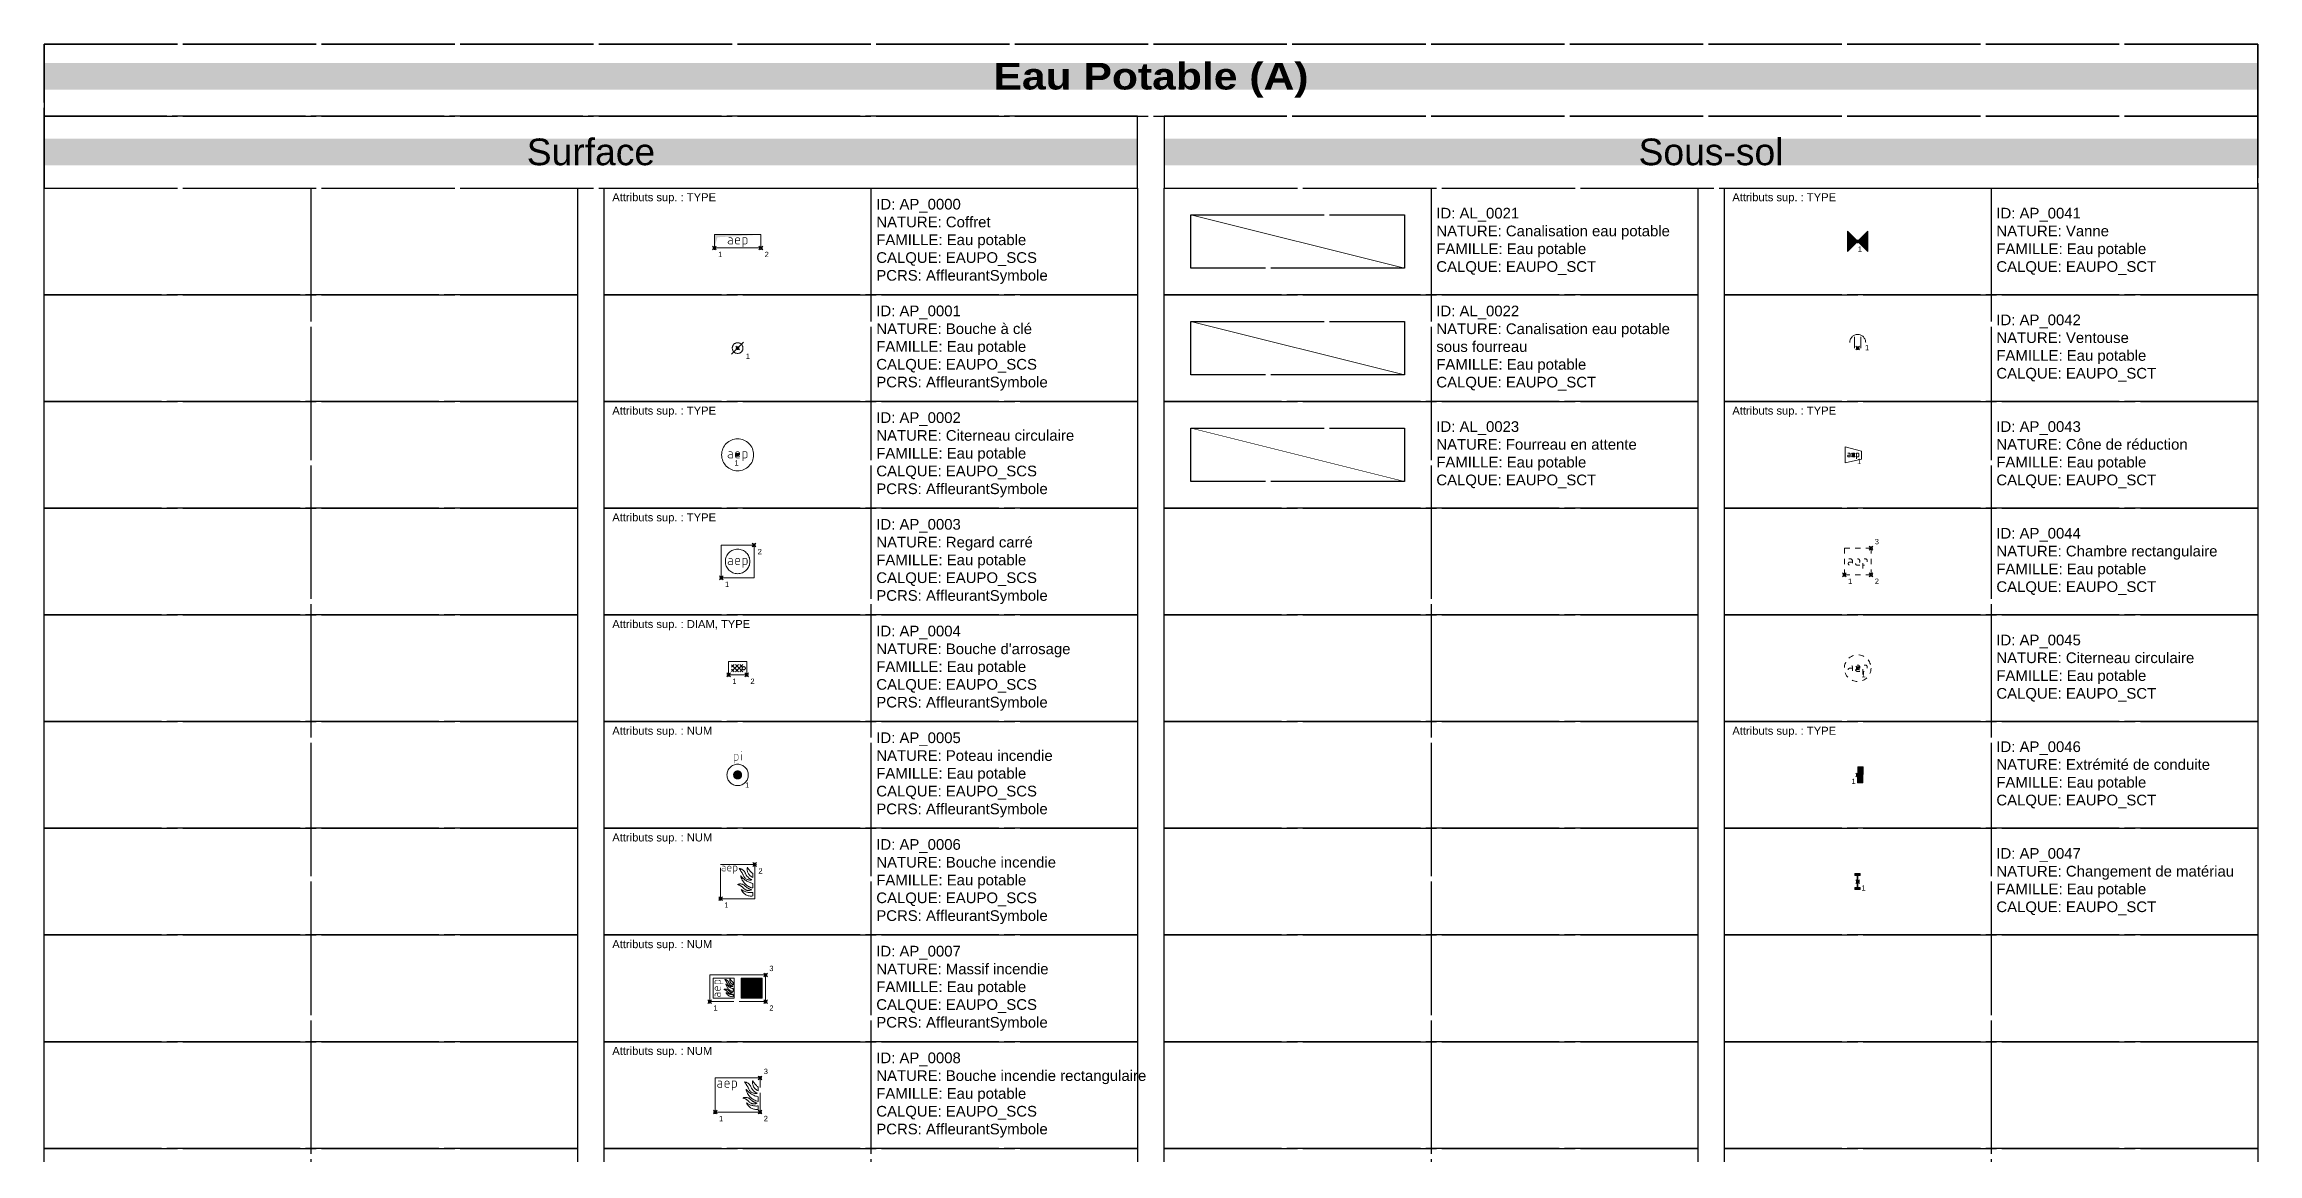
# Model space of a CAD drawing. Header units: metres. Extents: x 3067 to 3319, y 1703 to 1914.
# Drawn here: x 3067.05 to 3108.55, y 1893.15 to 1913.95 of the extents above; entities that cross this region are included whole.
import ezdxf

# ---------------------------------------------------------------- set-up
doc = ezdxf.new("R2010")
doc.units = ezdxf.units.M
doc.linetypes.add('Socle_Continu', pattern=[2.5, 2.5, 0])
doc.linetypes.add('Socle_Discontinu', pattern=[0.075, 0.05, -0.025])
doc.layers.get('0').update_dxf_attribs({"lineweight": 30})
for name, color, linetype, lineweight in [('1', 7, 'Socle_Continu', 30), ('2', 7, 'Socle_Continu', 30), ('3_sens et nbr de points', 7, 'Socle_Continu', 5), ('EAUPO_SCS', 140, 'Socle_Continu', 13), ('EAUPO_SCT', 140, 'Socle_Continu', 13)]:
    doc.layers.add(name, color=color, linetype=linetype, lineweight=lineweight)
doc.styles.get("Standard").update_dxf_attribs({"font": 'arial.ttf'})
doc.linetypes.add('AL_0021', pattern='A,3,-0.2,0.2,-0.381,["aep",Standard,S=0.254,R=0,X=-0.254,Y=-0.1],-0.381,0.2,-0.2', length=4.562)
doc.linetypes.add('AL_0022', pattern='A,3,-0.2,0.2,-0.508,["|aep|",Standard,S=0.254,R=0,X=-0.4,Y=-0.1],-0.508,0.2,-0.2', length=4.816)
doc.linetypes.add('AL_0023', pattern='A,4,-0.254,["| |",Standard,S=0.254,R=0,X=-0.127,Y=-0.1],-0.254', length=4.508)

# ---------------------------------------------------------------- blocks, each defined once
blk = doc.blocks.new('AP_0046')
at = {"layer": 'EAUPO_SCT', "linetype": 'Socle_Continu'}
blk.add_hatch(color=256, dxfattribs=at).paths.add_polyline_path([(0.101, 0.149), (0.099, -0.151), (-0.001, -0.15), (0.001, 0.15)])
at = {"layer": 'EAUPO_SCT', "linetype": 'Socle_Continu', "flags": 128}
blk.add_lwpolyline([(0.001, 0.15), (0.101, 0.149), (0.099, -0.151), (-0.001, -0.15)], close=True, dxfattribs=at)
at = {"layer": 'EAUPO_SCT', "linetype": 'Socle_Continu', "flags": 9}
for tag, p in [('ID', (0.768, 0.519)), ('NATURE', (0.768, 0.197)), ('FAMILLE', (0.768, -0.124)), ('CALQUE', (0.768, -0.445)), ('TYPE', (0.768, -0.767))]:
    blk.add_attdef(tag, p, '', height=0.2, dxfattribs=at)
blk = doc.blocks.new('AP_0045')
at = {"layer": 'EAUPO_SCT', "linetype": 'Socle_Discontinu', "flags": 128}
for points in [[(-0.099, 0), (-0.149, 0, 1.002527), (-0.149, -0.059), (-0.099, -0.059), (-0.099, 0.025, 0.408207), (-0.134, 0.059), (-0.168, 0.06)], [(0.039, -0.059), (-0.01, -0.059, -0.408864), (-0.04, -0.03), (-0.04, 0.02, -0.99952), (0.039, 0.02), (0.039, 0), (-0.04, 0)], [(0.099, -0.119), (0.099, 0.059), (0.143, 0.059, -0.410969), (0.178, 0.025), (0.178, -0.025, -0.406349), (0.143, -0.059), (0.099, -0.059)]]:
    blk.add_lwpolyline(points, format="xyb", dxfattribs=at)
at = {"layer": 'EAUPO_SCT', "linetype": 'Socle_Discontinu'}
blk.add_circle((0, 0), 0.25, dxfattribs=at)
at = {"layer": 'EAUPO_SCT', "linetype": 'Socle_Discontinu', "flags": 9}
for tag, p in [('ID', (0.789, 0.054)), ('NATURE', (0.789, -0.268)), ('FAMILLE', (0.789, -0.589)), ('CALQUE', (0.789, -0.91))]:
    blk.add_attdef(tag, p, '', height=0.2, dxfattribs=at)
blk = doc.blocks.new('AP_0044')
at = {"layer": 'EAUPO_SCT', "linetype": 'Socle_Discontinu'}
blk.add_lwpolyline([(0, 0), (0.501, 0), (0.501, 0.5), (0, 0.5)], close=True, dxfattribs=at)
at = {"layer": 'EAUPO_SCT', "linetype": 'Socle_Discontinu', "flags": 128}
for points in [[(0.117, 0.298, -0.408207), (0.151, 0.264), (0.151, 0.18), (0.102, 0.18, -1.002527), (0.102, 0.239)], [(0.29, 0.18), (0.241, 0.18, -0.408864), (0.211, 0.209), (0.211, 0.259, -0.99952), (0.29, 0.259), (0.29, 0.239), (0.211, 0.239)], [(0.349, 0.12), (0.349, 0.298), (0.394, 0.298, -0.410969), (0.429, 0.264), (0.429, 0.214, -0.406349), (0.394, 0.18), (0.349, 0.18)]]:
    blk.add_lwpolyline(points, format="xyb", dxfattribs=at)
for points in [[(0.082, 0.298), (0.117, 0.298)], [(0.151, 0.239), (0.102, 0.239)]]:
    blk.add_lwpolyline(points, dxfattribs=at)
at = {"layer": 'EAUPO_SCT', "linetype": 'Socle_Discontinu', "flags": 9}
for tag, p in [('ID', (1.008, 0.395)), ('NATURE', (1.008, 0.074)), ('CALQUE', (1.008, -0.569)), ('FAMILLE', (1.008, -0.248))]:
    blk.add_attdef(tag, p, '', height=0.2, dxfattribs=at)
blk = doc.blocks.new('AP_0043')
at = {"layer": 'EAUPO_SCT', "linetype": 'Socle_Continu', "flags": 128}
blk.add_lwpolyline([(-0.153, -0.146), (0.153, -0.075), (0.153, 0.075), (-0.153, 0.154)], close=True, dxfattribs=at)
for points in [[(-0.08, 0.035, -0.413065), (-0.059, 0.015), (-0.059, -0.035), (-0.089, -0.035, -0.998509), (-0.089, 0)], [(0.023, -0.035), (-0.006, -0.035, -0.408864), (-0.024, -0.018), (-0.024, 0.012, -0.99952), (0.023, 0.012), (0.023, 0), (-0.024, 0)], [(0.059, -0.071), (0.059, 0.035), (0.085, 0.035, -0.410969), (0.106, 0.015), (0.106, -0.015, -0.406349), (0.085, -0.035), (0.059, -0.035)]]:
    blk.add_lwpolyline(points, format="xyb", dxfattribs=at)
for points in [[(-0.101, 0.035), (-0.08, 0.035)], [(-0.059, 0), (-0.089, 0)]]:
    blk.add_lwpolyline(points, dxfattribs=at)
at = {"layer": 'EAUPO_SCT', "linetype": 'Socle_Continu', "flags": 9}
for tag, p in [('ID', (0.722, 0.515)), ('NATURE', (0.722, 0.193)), ('FAMILLE', (0.722, -0.128)), ('CALQUE', (0.722, -0.449)), ('TYPE', (0.722, -0.77))]:
    blk.add_attdef(tag, p, '', height=0.2, dxfattribs=at)
blk = doc.blocks.new('AP_0041')
at = {"layer": 'EAUPO_SCT', "linetype": 'Socle_Continu'}
blk.add_hatch(color=256, dxfattribs=at).paths.add_polyline_path([(-0.19, -0.19), (-0.19, 0.19), (0.19, -0.19), (0.19, 0.19)])
at = {"layer": 'EAUPO_SCT', "linetype": 'Socle_Continu', "flags": 128}
blk.add_lwpolyline([(-0.19, 0.19), (0.19, -0.19), (0.19, 0.19), (-0.19, -0.19)], close=True, dxfattribs=at)
at = {"layer": 'EAUPO_SCT', "linetype": 'Socle_Continu', "flags": 9}
for tag, p in [('ID', (0.715, 0.394)), ('NATURE', (0.715, 0.073)), ('CALQUE', (0.715, -0.57)), ('FAMILLE', (0.715, -0.248)), ('TYPE', (0.715, -0.891))]:
    blk.add_attdef(tag, p, '', height=0.2, dxfattribs=at)
blk = doc.blocks.new('AP_0006')
at = {"layer": 'EAUPO_SCS', "linetype": 'Socle_Continu', "flags": 128}
blk.add_lwpolyline([(0, 0.64), (0.64, 0.64), (0.64, 0), (0, 0)], close=True, dxfattribs=at)
at = {"layer": 'EAUPO_SCS', "linetype": 'Socle_Continu', "const_width": 0.0105, "flags": 128}
for points in [[(0.059, 0.613, -0.408207), (0.087, 0.586), (0.087, 0.519), (0.048, 0.519, -1.002527), (0.048, 0.566)], [(0.197, 0.519), (0.158, 0.519, -0.408864), (0.134, 0.543), (0.134, 0.582, -0.99952), (0.197, 0.582), (0.197, 0.566), (0.134, 0.566)], [(0.244, 0.472), (0.244, 0.613), (0.279, 0.613, -0.410969), (0.307, 0.586), (0.307, 0.547, -0.406349), (0.279, 0.519), (0.244, 0.519)]]:
    blk.add_lwpolyline(points, format="xyb", dxfattribs=at)
for points in [[(0.032, 0.613), (0.059, 0.613)], [(0.087, 0.566), (0.048, 0.566)]]:
    blk.add_lwpolyline(points, dxfattribs=at)
at = {"layer": 'EAUPO_SCS', "linetype": 'Socle_Continu', "flags": 128}
for points in [[(0.589, 0.354, -0.196315), (0.467, 0.471, 0.302771), (0.348, 0.565, -0.066776), (0.43, 0.429, 0.359193), (0.589, 0.354)], [(0.604, 0.288, -0.182354), (0.377, 0.432, 0.304591), (0.604, 0.201), (0.604, 0.288)], [(0.604, 0.471, -0.103995), (0.503, 0.59, 0.364572), (0.604, 0.399), (0.604, 0.471)], [(0.584, 0.168, -0.127976), (0.457, 0.241, 0.325176), (0.319, 0.264, -0.168604), (0.428, 0.198, 0.340764), (0.584, 0.168)], [(0.604, 0.116, -0.18252), (0.386, 0.173, 0.341805), (0.604, 0.051), (0.604, 0.116)]]:
    blk.add_lwpolyline(points, format="xyb", close=True, dxfattribs=at)
at = {"layer": 'EAUPO_SCS', "linetype": 'Socle_Continu', "flags": 9}
for tag, p in [('ID', (1.127, 0.872)), ('NATURE', (1.127, 0.55)), ('FAMILLE', (1.127, 0.229)), ('CALQUE', (1.127, -0.092)), ('PCRS', (1.127, -0.413)), ('NUM', (1.127, -0.735))]:
    blk.add_attdef(tag, p, '', height=0.2, dxfattribs=at)
blk = doc.blocks.new('AP_0005')
at = {"layer": 'EAUPO_SCS', "linetype": 'Socle_Continu'}
h = blk.add_hatch(color=256, dxfattribs=at)
h.dxf.hatch_style = 1
h.paths.add_polyline_path([(-0.075, 0, 1), (0.075, 0, 1)])
at = {"layer": 'EAUPO_SCS', "linetype": 'Socle_Continu', "const_width": 0.00829, "flags": 128}
for points in [[(0.073, 0.432, 1.017983), (0.066, 0.437, 0.985387), (0.073, 0.432)], [(-0.064, 0.218), (-0.064, 0.384), (-0.022, 0.384, -0.410802), (0.01, 0.352), (0.01, 0.304, -0.396178), (-0.022, 0.274), (-0.055, 0.274)]]:
    blk.add_lwpolyline(points, format="xyb", dxfattribs=at)
blk.add_lwpolyline([(0.07, 0.273), (0.07, 0.384)], dxfattribs=at)
at = {"layer": 'EAUPO_SCS', "linetype": 'Socle_Continu'}
for radius in [0.2, 0.075]:
    blk.add_circle((0, 0), radius, dxfattribs=at)
at = {"layer": 'EAUPO_SCS', "linetype": 'Socle_Continu', "flags": 9}
for tag, p in [('NATURE', (0.794, 0.224)), ('ID', (0.794, 0.545)), ('FAMILLE', (0.794, -0.098)), ('CALQUE', (0.794, -0.419)), ('PCRS', (0.794, -0.74)), ('NUM', (0.794, -1.061))]:
    blk.add_attdef(tag, p, '', height=0.2, dxfattribs=at)
blk = doc.blocks.new('AP_0000')
at = {"layer": 'EAUPO_SCS', "linetype": 'Socle_Continu'}
blk.add_hatch(color=256, dxfattribs=at).paths.add_polyline_path([(0, 0), (0.056, 0.2), (0.87, 0.25), (0, 0.25)])
at = {"layer": 'EAUPO_SCS', "linetype": 'Socle_Continu', "flags": 128}
blk.add_lwpolyline([(0, 0), (0.87, 0), (0.87, 0.25), (0, 0.25)], close=True, dxfattribs=at)
at = {"layer": 'EAUPO_SCS', "linetype": 'Socle_Continu', "const_width": 0.0132, "flags": 128}
for points in [[(0.301, 0.194, -0.408207), (0.336, 0.159), (0.336, 0.075), (0.287, 0.075, -1.002527), (0.287, 0.135)], [(0.475, 0.075), (0.425, 0.075, -0.408864), (0.395, 0.105), (0.395, 0.155, -0.99952), (0.475, 0.155), (0.475, 0.135), (0.395, 0.135)], [(0.534, 0.016), (0.534, 0.194), (0.578, 0.194, -0.410969), (0.613, 0.159), (0.613, 0.11, -0.406349), (0.578, 0.075), (0.534, 0.075)]]:
    blk.add_lwpolyline(points, format="xyb", dxfattribs=at)
for points in [[(0.267, 0.194), (0.301, 0.194)], [(0.336, 0.135), (0.287, 0.135)]]:
    blk.add_lwpolyline(points, dxfattribs=at)
at = {"layer": 'EAUPO_SCS', "linetype": 'Socle_Continu', "flags": 9}
for tag, p in [('ID', (1.251, 0.778)), ('NATURE', (1.251, 0.457)), ('CALQUE', (1.251, -0.185)), ('FAMILLE', (1.251, 0.136)), ('PCRS', (1.251, -0.507)), ('TYPE', (1.251, -0.828))]:
    blk.add_attdef(tag, p, '', height=0.2, dxfattribs=at)
blk = doc.blocks.new('AP_0047')
at = {"layer": 'EAUPO_SCT', "linetype": 'Socle_Continu'}
blk.add_hatch(color=256, dxfattribs=at).paths.add_polyline_path([(0.057, 0.15), (-0.043, 0.15), (-0.044, 0.113), (0, 0.112), (0, -0.112), (-0.044, -0.112), (-0.044, -0.15), (0.056, -0.15), (0.056, -0.113), (0.012, -0.113), (0.013, 0.112), (0.056, 0.112)])
for p, q in [((-0.043, 0.15), (-0.044, 0.113)), ((-0.044, 0.113), (0, 0.112)), ((0.057, 0.15), (-0.043, 0.15)), ((0, 0.112), (0, -0.112)), ((0.012, -0.113), (0.013, 0.112)), ((0.013, 0.112), (0.056, 0.112)), ((0.056, 0.112), (0.057, 0.15)), ((0, -0.112), (-0.044, -0.112)), ((-0.044, -0.112), (-0.044, -0.15)), ((-0.044, -0.15), (0.056, -0.15)), ((0.056, -0.113), (0.012, -0.113)), ((0.056, -0.15), (0.056, -0.113))]:
    blk.add_line(p, q, dxfattribs=at)
at = {"layer": 'EAUPO_SCT', "linetype": 'Socle_Continu', "flags": 9}
for tag, p in [('ID', (0.804, -0.066)), ('NATURE', (0.804, -0.387)), ('CALQUE', (0.804, -1.029)), ('FAMILLE', (0.804, -0.708))]:
    blk.add_attdef(tag, p, '', height=0.2, dxfattribs=at)
blk = doc.blocks.new('AP_0001')
at = {"layer": 'EAUPO_SCS', "linetype": 'Socle_Continu'}
blk.add_line((0.112, 0.112), (-0.113, -0.113), dxfattribs=at)
blk.add_circle((0, 0), 0.1, dxfattribs=at)
at = {"layer": 'EAUPO_SCS', "linetype": 'Socle_Continu', "flags": 9}
for tag, p in [('ID', (0.809, 0.507)), ('NATURE', (0.809, 0.186)), ('FAMILLE', (0.809, -0.135)), ('CALQUE', (0.809, -0.456)), ('PCRS', (0.809, -0.778))]:
    blk.add_attdef(tag, p, '', height=0.2, dxfattribs=at)
blk = doc.blocks.new('AP_0002')
at = {"layer": 'EAUPO_SCS', "linetype": 'Socle_Continu', "const_width": 0.0132, "flags": 128}
for points in [[(-0.134, 0.059, -0.408207), (-0.099, 0.025), (-0.099, -0.059), (-0.149, -0.059, -1.002527), (-0.149, 0)], [(0.039, -0.059), (-0.01, -0.059, -0.408864), (-0.04, -0.03), (-0.04, 0.02, -0.99952), (0.039, 0.02), (0.039, 0), (-0.04, 0)], [(0.099, -0.119), (0.099, 0.059), (0.143, 0.059, -0.410969), (0.178, 0.025), (0.178, -0.025, -0.406349), (0.143, -0.059), (0.099, -0.059)]]:
    blk.add_lwpolyline(points, format="xyb", dxfattribs=at)
for points in [[(-0.168, 0.059), (-0.134, 0.059)], [(-0.099, 0), (-0.149, 0)]]:
    blk.add_lwpolyline(points, dxfattribs=at)
at = {"layer": 'EAUPO_SCS', "linetype": 'Socle_Continu'}
blk.add_circle((0, 0), 0.3, dxfattribs=at)
at = {"layer": 'EAUPO_SCS', "linetype": 'Socle_Continu', "flags": 9}
for tag, p in [('ID', (0.717, 0.66)), ('NATURE', (0.717, 0.338)), ('FAMILLE', (0.717, 0.017)), ('CALQUE', (0.717, -0.304)), ('TYPE', (0.717, -0.947)), ('PCRS', (0.717, -0.626))]:
    blk.add_attdef(tag, p, '', height=0.2, dxfattribs=at)
blk = doc.blocks.new('AP_0003')
at = {"layer": 'EAUPO_SCS', "linetype": 'Socle_Continu', "flags": 128}
blk.add_lwpolyline([(0, 0.613), (0.613, 0.614), (0.613, 0), (0, 0)], close=True, dxfattribs=at)
at = {"layer": 'EAUPO_SCS', "linetype": 'Socle_Continu', "const_width": 0.0132, "flags": 128}
for points in [[(0.173, 0.366, -0.408207), (0.207, 0.331), (0.207, 0.247), (0.158, 0.247, -1.002527), (0.158, 0.307)], [(0.346, 0.247), (0.297, 0.247, -0.408864), (0.267, 0.277), (0.267, 0.327, -0.99952), (0.346, 0.327), (0.346, 0.307), (0.267, 0.307)], [(0.405, 0.188), (0.405, 0.366), (0.45, 0.366, -0.410969), (0.485, 0.331), (0.485, 0.282, -0.406349), (0.45, 0.247), (0.405, 0.247)]]:
    blk.add_lwpolyline(points, format="xyb", dxfattribs=at)
for points in [[(0.138, 0.366), (0.173, 0.366)], [(0.207, 0.307), (0.158, 0.307)]]:
    blk.add_lwpolyline(points, dxfattribs=at)
at = {"layer": 'EAUPO_SCS', "linetype": 'Socle_Continu'}
blk.add_circle((0.306, 0.307), 0.23, dxfattribs=at)
at = {"layer": 'EAUPO_SCS', "linetype": 'Socle_Continu', "flags": 9}
for tag, p in [('NATURE', (1.059, 0.708)), ('ID', (1.059, 1.029)), ('FAMILLE', (1.059, 0.387)), ('CALQUE', (1.059, 0.066)), ('TYPE', (1.059, -0.577)), ('PCRS', (1.059, -0.256))]:
    blk.add_attdef(tag, p, '', height=0.2, dxfattribs=at)
blk = doc.blocks.new('AP_0004')
at = {"layer": 'EAUPO_SCS', "linetype": 'Socle_Continu'}
for p, q in [((0.054, 0.061), (0.188, 0.195)), ((0.054, 0.143), (0.106, 0.195)), ((0.054, 0.189), (0.188, 0.055)), ((0.054, 0.107), (0.106, 0.055)), ((0.13, 0.195), (0.27, 0.055)), ((0.13, 0.055), (0.27, 0.195)), ((0.212, 0.195), (0.263, 0.144)), ((0.212, 0.055), (0.263, 0.106))]:
    blk.add_line(p, q, dxfattribs=at)
at = {"layer": 'EAUPO_SCS', "linetype": 'Socle_Continu', "flags": 128}
blk.add_lwpolyline([(0, 0.25), (0.34, 0.25), (0.34, 0), (0, 0)], close=True, dxfattribs=at)
at = {"layer": 'EAUPO_SCS', "linetype": 'Socle_Continu'}
blk.add_circle((0.286, 0.125), 0.0295, dxfattribs=at)
at = {"layer": 'EAUPO_SCS', "linetype": 'Socle_Continu', "flags": 9}
for tag, p in [('ID', (0.913, 0.916)), ('NATURE', (0.913, 0.595)), ('FAMILLE', (0.913, 0.274)), ('CALQUE', (0.913, -0.048)), ('PCRS', (0.913, -0.369)), ('TYPE', (0.913, -1.011)), ('DIAM', (0.913, -0.69))]:
    blk.add_attdef(tag, p, '', height=0.2, dxfattribs=at)
blk = doc.blocks.new('AP_0007')
at = {"layer": 'EAUPO_SCS', "linetype": 'Socle_Continu'}
blk.add_hatch(color=256, dxfattribs=at).paths.add_polyline_path([(0.59, 0.062), (0.59, 0.437), (0.983, 0.437), (0.983, 0.062)])
at = {"layer": 'EAUPO_SCS', "linetype": 'Socle_Continu', "flags": 128}
for points in [[(1.049, 0), (1.049, 0.5), (0, 0.5), (0, 0)], [(0.066, 0.437), (0.459, 0.437), (0.459, 0.062), (0.066, 0.062)], [(0.59, 0.062), (0.59, 0.437), (0.983, 0.437), (0.983, 0.062)]]:
    blk.add_lwpolyline(points, close=True, dxfattribs=at)
for points in [[(0.434, 0.284, -0.196315), (0.357, 0.357, 0.302771), (0.283, 0.416, -0.066776), (0.334, 0.331, 0.359193), (0.434, 0.284)], [(0.443, 0.357, -0.103995), (0.38, 0.431, 0.364572), (0.443, 0.312), (0.443, 0.357)], [(0.43, 0.167, -0.127976), (0.351, 0.213, 0.325176), (0.265, 0.227, -0.168604), (0.333, 0.186, 0.340764), (0.43, 0.167)], [(0.443, 0.242, -0.182354), (0.301, 0.332, 0.304591), (0.443, 0.188), (0.443, 0.242)], [(0.443, 0.135, -0.18252), (0.307, 0.171, 0.341805), (0.443, 0.094), (0.443, 0.135)]]:
    blk.add_lwpolyline(points, format="xyb", close=True, dxfattribs=at)
at = {"layer": 'EAUPO_SCS', "linetype": 'Socle_Continu', "const_width": 0.0115, "flags": 128}
for points in [[(0.255, 0.333), (0.099, 0.333), (0.099, 0.372, -0.410969), (0.129, 0.402), (0.173, 0.402, -0.406349), (0.203, 0.372), (0.203, 0.333)], [(0.203, 0.281), (0.203, 0.238, -0.408864), (0.177, 0.212), (0.134, 0.212, -0.99952), (0.134, 0.281), (0.151, 0.281), (0.151, 0.212)]]:
    blk.add_lwpolyline(points, format="xyb", dxfattribs=at)
at = {"layer": 'EAUPO_SCS', "linetype": 'Socle_Continu', "flags": 128}
blk.add_lwpolyline([(0.099, 0.099, 0.0115, 0.0115, 0), (0.099, 0.13, 0.0115, 0.0115, -0.408207), (0.129, 0.16, 0.0115, 0.0115, 0), (0.203, 0.16, 0.0115, 0.0115, 0), (0.203, 0.117, 0.0115, 0.0115, -1.002527), (0.151, 0.117, 0.0115, 0.0115, 0), (0.151, 0.16, 0, 0, 0)], format="xyseb", dxfattribs=at)
at = {"layer": 'EAUPO_SCS', "linetype": 'Socle_Continu', "flags": 9}
for tag, p in [('ID', (1.427, 0.819)), ('NATURE', (1.427, 0.498)), ('CALQUE', (1.427, -0.145)), ('FAMILLE', (1.427, 0.177)), ('PCRS', (1.427, -0.466)), ('NUM', (1.427, -0.787))]:
    blk.add_attdef(tag, p, '', height=0.2, dxfattribs=at)
blk = doc.blocks.new('AP_0008')
at = {"layer": 'EAUPO_SCS', "linetype": 'Socle_Continu', "flags": 128}
blk.add_lwpolyline([(0.84, 0), (0, 0), (0, 0.64), (0.839, 0.64)], close=True, dxfattribs=at)
at = {"layer": 'EAUPO_SCS', "linetype": 'Socle_Continu', "const_width": 0.0132, "flags": 128}
for points in [[(0.086, 0.585, -0.408207), (0.121, 0.55), (0.121, 0.466), (0.072, 0.466, -1.002527), (0.072, 0.525)], [(0.26, 0.466), (0.21, 0.466, -0.408864), (0.18, 0.495), (0.18, 0.545, -0.99952), (0.26, 0.545), (0.26, 0.525), (0.18, 0.525)], [(0.319, 0.406), (0.319, 0.585), (0.363, 0.585, -0.410969), (0.398, 0.55), (0.398, 0.5, -0.406349), (0.363, 0.466), (0.319, 0.466)]]:
    blk.add_lwpolyline(points, format="xyb", dxfattribs=at)
for points in [[(0.052, 0.585), (0.086, 0.584)], [(0.121, 0.525), (0.072, 0.525)]]:
    blk.add_lwpolyline(points, dxfattribs=at)
at = {"layer": 'EAUPO_SCS', "linetype": 'Socle_Continu', "flags": 128}
for points in [[(0.789, 0.354, -0.196315), (0.667, 0.471, 0.302771), (0.548, 0.565, -0.066776), (0.63, 0.429, 0.359193), (0.789, 0.354)], [(0.804, 0.288, -0.182354), (0.577, 0.432, 0.304591), (0.804, 0.201), (0.804, 0.288)], [(0.804, 0.47, -0.103995), (0.703, 0.59, 0.364572), (0.804, 0.399), (0.804, 0.47)], [(0.783, 0.168, -0.127976), (0.656, 0.241, 0.325176), (0.519, 0.264, -0.168604), (0.628, 0.198, 0.340764), (0.783, 0.168)], [(0.804, 0.116, -0.18252), (0.586, 0.173, 0.341805), (0.804, 0.051), (0.804, 0.116)]]:
    blk.add_lwpolyline(points, format="xyb", close=True, dxfattribs=at)
at = {"layer": 'EAUPO_SCS', "linetype": 'Socle_Continu', "flags": 9}
for tag, p in [('ID', (1.25, 0.901)), ('NATURE', (1.25, 0.58)), ('FAMILLE', (1.25, 0.259)), ('CALQUE', (1.25, -0.063)), ('PCRS', (1.25, -0.384)), ('NUM', (1.25, -0.705))]:
    blk.add_attdef(tag, p, '', height=0.2, dxfattribs=at)
blk = doc.blocks.new('AP_0042')
at = {"layer": 'EAUPO_SCT', "linetype": 'Socle_Continu'}
for p, q in [((-0.06, 0), (-0.06, 0.21)), ((0.06, 0), (0.06, 0.21))]:
    blk.add_line(p, q, dxfattribs=at)
blk.add_arc((0, 0.105), 0.15, 0, 180, dxfattribs=at)
at = {"layer": 'EAUPO_SCT', "linetype": 'Socle_Continu', "flags": 9}
for tag, p in [('ID', (0.709, 0.457)), ('NATURE', (0.709, 0.136)), ('FAMILLE', (0.709, -0.185)), ('CALQUE', (0.709, -0.507))]:
    blk.add_attdef(tag, p, '', height=0.2, dxfattribs=at)

msp = doc.modelspace()

# ---------------------------------------------------------------- linework, layer by layer
at = {"linetype": 'Socle_Continu'}
for p, q in [((3072.049, 1911.253), (3072.049, 1871.253)), ((3082.549, 1911.253), (3082.549, 1871.253)), ((3093.049, 1911.253), (3093.049, 1871.253)), ((3103.549, 1911.253), (3103.549, 1871.253))]:
    msp.add_line(p, q, dxfattribs=at)
at = {"color": 140, "linetype": 'Socle_Continu'}
msp.add_lwpolyline([(3067.049, 1912.6), (3108.549, 1912.6), (3108.549, 1913.947), (3067.049, 1913.947)], close=True, dxfattribs=at)
at = {"linetype": 'Socle_Continu'}
for points in [[(3067.049, 1911.253), (3087.549, 1911.253), (3087.549, 1912.6), (3067.049, 1912.6)], [(3088.049, 1911.253), (3108.549, 1911.253), (3108.549, 1912.6), (3088.049, 1912.6)], [(3067.049, 1911.253), (3077.049, 1911.253), (3077.049, 1909.253), (3067.049, 1909.253)], [(3077.549, 1911.253), (3087.549, 1911.253), (3087.549, 1909.253), (3077.549, 1909.253)], [(3088.049, 1911.253), (3098.049, 1911.253), (3098.049, 1909.253), (3088.049, 1909.253)], [(3098.549, 1911.253), (3108.549, 1911.253), (3108.549, 1909.253), (3098.549, 1909.253)], [(3067.049, 1909.253), (3077.049, 1909.253), (3077.049, 1907.253), (3067.049, 1907.253)], [(3077.549, 1909.253), (3087.549, 1909.253), (3087.549, 1907.253), (3077.549, 1907.253)], [(3088.049, 1909.253), (3098.049, 1909.253), (3098.049, 1907.253), (3088.049, 1907.253)], [(3098.549, 1909.253), (3108.549, 1909.253), (3108.549, 1907.253), (3098.549, 1907.253)], [(3067.049, 1907.253), (3077.049, 1907.253), (3077.049, 1905.253), (3067.049, 1905.253)], [(3077.549, 1907.253), (3087.549, 1907.253), (3087.549, 1905.253), (3077.549, 1905.253)], [(3088.049, 1907.253), (3098.049, 1907.253), (3098.049, 1905.253), (3088.049, 1905.253)], [(3098.549, 1907.253), (3108.549, 1907.253), (3108.549, 1905.253), (3098.549, 1905.253)], [(3067.049, 1905.253), (3077.049, 1905.253), (3077.049, 1903.253), (3067.049, 1903.253)], [(3077.549, 1905.253), (3087.549, 1905.253), (3087.549, 1903.253), (3077.549, 1903.253)], [(3088.049, 1905.253), (3098.049, 1905.253), (3098.049, 1903.253), (3088.049, 1903.253)], [(3098.549, 1905.253), (3108.549, 1905.253), (3108.549, 1903.253), (3098.549, 1903.253)], [(3067.049, 1903.253), (3077.049, 1903.253), (3077.049, 1901.253), (3067.049, 1901.253)], [(3077.549, 1903.253), (3087.549, 1903.253), (3087.549, 1901.253), (3077.549, 1901.253)], [(3088.049, 1903.253), (3098.049, 1903.253), (3098.049, 1901.253), (3088.049, 1901.253)], [(3098.549, 1903.253), (3108.549, 1903.253), (3108.549, 1901.253), (3098.549, 1901.253)], [(3067.049, 1901.253), (3077.049, 1901.253), (3077.049, 1899.253), (3067.049, 1899.253)], [(3077.549, 1901.253), (3087.549, 1901.253), (3087.549, 1899.253), (3077.549, 1899.253)], [(3088.049, 1901.253), (3098.049, 1901.253), (3098.049, 1899.253), (3088.049, 1899.253)], [(3098.549, 1901.253), (3108.549, 1901.253), (3108.549, 1899.253), (3098.549, 1899.253)], [(3067.049, 1899.253), (3077.049, 1899.253), (3077.049, 1897.253), (3067.049, 1897.253)], [(3077.549, 1899.253), (3087.549, 1899.253), (3087.549, 1897.253), (3077.549, 1897.253)], [(3088.049, 1899.253), (3098.049, 1899.253), (3098.049, 1897.253), (3088.049, 1897.253)], [(3098.549, 1899.253), (3108.549, 1899.253), (3108.549, 1897.253), (3098.549, 1897.253)], [(3067.049, 1897.253), (3077.049, 1897.253), (3077.049, 1895.253), (3067.049, 1895.253)], [(3077.549, 1897.253), (3087.549, 1897.253), (3087.549, 1895.253), (3077.549, 1895.253)], [(3088.049, 1897.253), (3098.049, 1897.253), (3098.049, 1895.253), (3088.049, 1895.253)], [(3098.549, 1897.253), (3108.549, 1897.253), (3108.549, 1895.253), (3098.549, 1895.253)], [(3067.049, 1895.253), (3077.049, 1895.253), (3077.049, 1893.253), (3067.049, 1893.253)], [(3077.549, 1895.253), (3087.549, 1895.253), (3087.549, 1893.253), (3077.549, 1893.253)], [(3088.049, 1895.253), (3098.049, 1895.253), (3098.049, 1893.253), (3088.049, 1893.253)], [(3098.549, 1895.253), (3108.549, 1895.253), (3108.549, 1893.253), (3098.549, 1893.253)], [(3067.049, 1893.253), (3077.049, 1893.253), (3077.049, 1891.253), (3067.049, 1891.253)], [(3077.549, 1893.253), (3087.549, 1893.253), (3087.549, 1891.253), (3077.549, 1891.253)], [(3088.049, 1893.253), (3098.049, 1893.253), (3098.049, 1891.253), (3088.049, 1891.253)], [(3098.549, 1893.253), (3108.549, 1893.253), (3108.549, 1891.253), (3098.549, 1891.253)]]:
    msp.add_lwpolyline(points, close=True, dxfattribs=at)
at = {"layer": '1', "color": 140, "linetype": 'Socle_Continu'}
msp.add_lwpolyline([(3067.049, 1913.947), (3108.549, 1913.947), (3108.549, 1871.253), (3067.049, 1871.253)], close=True, dxfattribs=at)
at = {"layer": '2', "linetype": 'Socle_Continu'}
for points in [[(3088.549, 1910.753), (3092.549, 1910.753), (3092.549, 1909.753), (3088.549, 1909.753)], [(3088.549, 1908.753), (3092.549, 1908.753), (3092.549, 1907.753), (3088.549, 1907.753)], [(3088.549, 1906.753), (3092.549, 1906.753), (3092.549, 1905.753), (3088.549, 1905.753)]]:
    msp.add_lwpolyline(points, close=True, dxfattribs=at)
at = {"layer": '3_sens et nbr de points', "linetype": 'Socle_Continu'}
for p, q in [((3101.014, 1910.289), (3101.084, 1910.218)), ((3101.014, 1910.289), (3101.084, 1910.218)), ((3101.014, 1910.218), (3101.084, 1910.289)), ((3079.579, 1910.164), (3079.649, 1910.093)), ((3079.579, 1910.164), (3079.649, 1910.093)), ((3079.579, 1910.093), (3079.649, 1910.164)), ((3080.449, 1910.164), (3080.519, 1910.093)), ((3080.449, 1910.093), (3080.519, 1910.164)), ((3080.014, 1908.289), (3080.084, 1908.218)), ((3080.014, 1908.289), (3080.084, 1908.218)), ((3080.014, 1908.218), (3080.084, 1908.289)), ((3101.014, 1908.289), (3101.084, 1908.218)), ((3101.014, 1908.289), (3101.084, 1908.218)), ((3101.014, 1908.218), (3101.084, 1908.289)), ((3080.014, 1906.289), (3080.084, 1906.218)), ((3080.014, 1906.289), (3080.084, 1906.218)), ((3080.014, 1906.218), (3080.084, 1906.289)), ((3100.932, 1906.285), (3101.002, 1906.214)), ((3100.932, 1906.285), (3101.002, 1906.214)), ((3100.932, 1906.214), (3101.002, 1906.285)), ((3080.32, 1904.596), (3080.391, 1904.525)), ((3080.32, 1904.596), (3080.391, 1904.525)), ((3080.32, 1904.525), (3080.391, 1904.596)), ((3101.264, 1904.539), (3101.335, 1904.468)), ((3101.264, 1904.539), (3101.335, 1904.468)), ((3101.264, 1904.468), (3101.335, 1904.539)), ((3100.763, 1904.039), (3100.834, 1903.968)), ((3100.763, 1904.039), (3100.834, 1903.968)), ((3100.763, 1903.968), (3100.834, 1904.039)), ((3101.264, 1904.039), (3101.335, 1903.968)), ((3101.264, 1904.039), (3101.335, 1903.968)), ((3101.264, 1903.968), (3101.335, 1904.039)), ((3079.707, 1903.982), (3079.778, 1903.911)), ((3079.707, 1903.982), (3079.778, 1903.911)), ((3079.707, 1903.911), (3079.778, 1903.982)), ((3079.844, 1902.164), (3079.915, 1902.093)), ((3079.844, 1902.164), (3079.915, 1902.093)), ((3079.844, 1902.093), (3079.915, 1902.164)), ((3080.183, 1902.164), (3080.254, 1902.093)), ((3080.183, 1902.164), (3080.254, 1902.093)), ((3080.183, 1902.093), (3080.254, 1902.164)), ((3101.014, 1902.289), (3101.084, 1902.218)), ((3101.014, 1902.289), (3101.084, 1902.218)), ((3101.014, 1902.218), (3101.084, 1902.289)), ((3080.014, 1900.289), (3080.084, 1900.218)), ((3080.014, 1900.289), (3080.084, 1900.218)), ((3080.014, 1900.218), (3080.084, 1900.289)), ((3101.014, 1900.289), (3101.084, 1900.218)), ((3101.014, 1900.289), (3101.084, 1900.218)), ((3101.014, 1900.218), (3101.084, 1900.289)), ((3080.333, 1898.609), (3080.404, 1898.538)), ((3080.333, 1898.609), (3080.404, 1898.538)), ((3080.333, 1898.538), (3080.404, 1898.609)), ((3101.014, 1898.289), (3101.084, 1898.218)), ((3101.014, 1898.289), (3101.084, 1898.218)), ((3101.014, 1898.218), (3101.084, 1898.289)), ((3079.694, 1897.969), (3079.765, 1897.898)), ((3079.694, 1897.969), (3079.765, 1897.898)), ((3079.694, 1897.898), (3079.765, 1897.969)), ((3080.538, 1896.539), (3080.609, 1896.468)), ((3080.538, 1896.539), (3080.609, 1896.468)), ((3080.538, 1896.468), (3080.609, 1896.539)), ((3079.489, 1896.039), (3079.56, 1895.968)), ((3079.489, 1896.039), (3079.56, 1895.968)), ((3079.489, 1895.968), (3079.56, 1896.039)), ((3080.538, 1896.039), (3080.609, 1895.968)), ((3080.538, 1896.039), (3080.609, 1895.968)), ((3080.538, 1895.968), (3080.609, 1896.039)), ((3080.433, 1894.609), (3080.504, 1894.538)), ((3080.433, 1894.609), (3080.504, 1894.538)), ((3080.433, 1894.538), (3080.504, 1894.609)), ((3079.594, 1893.968), (3079.665, 1893.898)), ((3079.594, 1893.968), (3079.665, 1893.898)), ((3079.594, 1893.898), (3079.665, 1893.968)), ((3080.434, 1893.969), (3080.505, 1893.898)), ((3080.434, 1893.969), (3080.505, 1893.898)), ((3080.434, 1893.898), (3080.505, 1893.969))]:
    msp.add_line(p, q, dxfattribs=at)
for centre in [(3101.049, 1910.253), (3079.614, 1910.128), (3080.484, 1910.128), (3080.049, 1908.253), (3101.049, 1908.253), (3080.049, 1906.253), (3100.967, 1906.25), (3080.355, 1904.56), (3101.299, 1904.503), (3100.799, 1904.003), (3101.299, 1904.003), (3079.743, 1903.947), (3079.879, 1902.128), (3080.219, 1902.128), (3101.049, 1902.253), (3080.049, 1900.253), (3101.049, 1900.253), (3080.369, 1898.574), (3101.049, 1898.253), (3079.729, 1897.933), (3080.574, 1896.503), (3079.525, 1896.003), (3080.574, 1896.003), (3080.469, 1894.574), (3079.629, 1893.933), (3080.469, 1893.934)]:
    msp.add_circle(centre, 0.025, dxfattribs=at)
at = {"layer": 'EAUPO_SCT', "linetype": 'AL_0021', "flags": 128}
msp.add_lwpolyline([(3088.549, 1909.753), (3088.549, 1910.753), (3092.549, 1909.753), (3092.549, 1910.753)], dxfattribs=at)
at = {"layer": 'EAUPO_SCT', "linetype": 'AL_0022', "flags": 128}
msp.add_lwpolyline([(3088.549, 1907.753), (3088.549, 1908.753), (3092.549, 1907.753), (3092.549, 1908.753)], dxfattribs=at)
at = {"layer": 'EAUPO_SCT', "linetype": 'AL_0023', "const_width": 0.01, "flags": 128}
msp.add_lwpolyline([(3088.549, 1905.753), (3088.549, 1906.753), (3092.549, 1905.753), (3092.549, 1906.753)], dxfattribs=at)

# ---------------------------------------------------------------- block references
at = {"layer": 'EAUPO_SCS', "linetype": 'Socle_Continu'}
for name, p in [('AP_0000', (3079.614, 1910.129)), ('AP_0001', (3080.049, 1908.253)), ('AP_0002', (3080.049, 1906.253)), ('AP_0003', (3079.743, 1903.947)), ('AP_0004', (3079.879, 1902.128)), ('AP_0005', (3080.049, 1900.253)), ('AP_0006', (3079.729, 1897.933)), ('AP_0007', (3079.525, 1896.004)), ('AP_0008', (3079.63, 1893.933))]:
    msp.add_blockref(name, p, dxfattribs=at)
at = {"layer": 'EAUPO_SCT', "linetype": 'Socle_Continu'}
for name, p in [('AP_0041', (3101.049, 1910.253)), ('AP_0042', (3101.049, 1908.253)), ('AP_0043', (3100.967, 1906.249)), ('AP_0044', (3100.799, 1904.004)), ('AP_0045', (3101.049, 1902.253)), ('AP_0046', (3101.049, 1900.254)), ('AP_0047', (3101.037, 1898.253))]:
    msp.add_blockref(name, p, dxfattribs=at)

# ---------------------------------------------------------------- texts
at = {"color": 140, "linetype": 'Socle_Continu', "insert": (3087.799, 1913.274), "char_height": 0.5, "width": 41.5, "attachment_point": 5, "bg_fill": 1, "box_fill_scale": 1, "bg_fill_color": 4, "bg_fill_transparency": 0}
msp.add_mtext('{\\fArial Black|b0|i0|c0|p34;\\C7;Eau Potable (A)}', dxfattribs=at)
at = {"linetype": 'Socle_Continu', "char_height": 0.5, "width": 20.5, "attachment_point": 5, "bg_fill": 1, "box_fill_scale": 1, "bg_fill_color": 254, "bg_fill_transparency": 0}
for s, insert in [('Surface', (3077.299, 1911.927)), ('Sous-sol', (3098.299, 1911.927))]:
    msp.add_mtext(s, dxfattribs=dict(at, insert=insert))
at = {"color": 140, "linetype": 'Socle_Continu', "char_height": 0.15, "attachment_point": 1}
for s, insert in [('\\pi-0.45,l0.6,t0.6;Attributs sup. : TYPE', (3077.549, 1911.156)), ('\\pi-0.45,l0.6,t0.6;Attributs sup. : TYPE', (3098.549, 1911.156)), ('\\pi-0.45,l0.6,t0.6;Attributs sup. : TYPE', (3077.549, 1907.156)), ('\\pi-0.45,l0.6,t0.6;Attributs sup. : TYPE', (3098.549, 1907.156)), ('\\pi-0.45,l0.6,t0.6;Attributs sup. : TYPE', (3077.549, 1905.156)), ('\\pi-0.45,l0.6,t0.6;Attributs sup. : DIAM, TYPE', (3077.549, 1903.156)), ('\\pi-0.45,l0.6,t0.6;Attributs sup. : NUM', (3077.549, 1901.156)), ('\\pi-0.45,l0.6,t0.6;Attributs sup. : TYPE', (3098.549, 1901.156)), ('\\pi-0.45,l0.6,t0.6;Attributs sup. : NUM', (3077.549, 1899.156)), ('\\pi-0.45,l0.6,t0.6;Attributs sup. : NUM', (3077.549, 1897.156)), ('\\pi-0.45,l0.6,t0.6;Attributs sup. : NUM', (3077.549, 1895.156))]:
    msp.add_mtext_dynamic_manual_height_columns(s, width=5, gutter_width=12.5, heights=[0], dxfattribs=dict(at, insert=insert))
at = {"linetype": 'Socle_Continu', "char_height": 0.2, "width": 4.9, "attachment_point": 4}
for s, insert in [('ID: AP_0000\\PNATURE: Coffret\\PFAMILLE: Eau potable\\PCALQUE: EAUPO_SCS\\PPCRS: AffleurantSymbole', (3082.649, 1910.253)), ('ID: AL_0021\\PNATURE: Canalisation eau potable\\PFAMILLE: Eau potable\\PCALQUE: EAUPO_SCT', (3093.149, 1910.253)), ('ID: AP_0041\\PNATURE: Vanne\\PFAMILLE: Eau potable\\PCALQUE: EAUPO_SCT', (3103.649, 1910.253)), ('ID: AP_0001\\PNATURE: Bouche à clé\\PFAMILLE: Eau potable\\PCALQUE: EAUPO_SCS\\PPCRS: AffleurantSymbole', (3082.649, 1908.253)), ('ID: AL_0022\\PNATURE: Canalisation eau potable sous fourreau\\PFAMILLE: Eau potable\\PCALQUE: EAUPO_SCT', (3093.149, 1908.253)), ('ID: AP_0042\\PNATURE: Ventouse\\PFAMILLE: Eau potable\\PCALQUE: EAUPO_SCT', (3103.649, 1908.253)), ('ID: AP_0002\\PNATURE: Citerneau circulaire\\PFAMILLE: Eau potable\\PCALQUE: EAUPO_SCS\\PPCRS: AffleurantSymbole', (3082.649, 1906.253)), ('ID: AL_0023\\PNATURE: Fourreau en attente\\PFAMILLE: Eau potable\\PCALQUE: EAUPO_SCT', (3093.149, 1906.253)), ('ID: AP_0043\\PNATURE: Cône de réduction\\PFAMILLE: Eau potable\\PCALQUE: EAUPO_SCT', (3103.649, 1906.253)), ('ID: AP_0003\\PNATURE: Regard carré\\PFAMILLE: Eau potable\\PCALQUE: EAUPO_SCS\\PPCRS: AffleurantSymbole', (3082.649, 1904.253)), ('ID: AP_0044\\PNATURE: Chambre rectangulaire\\PFAMILLE: Eau potable\\PCALQUE: EAUPO_SCT', (3103.649, 1904.253)), ("ID: AP_0004\\PNATURE: Bouche d'arrosage\\PFAMILLE: Eau potable\\PCALQUE: EAUPO_SCS\\PPCRS: AffleurantSymbole", (3082.649, 1902.253)), ('ID: AP_0045\\PNATURE: Citerneau circulaire\\PFAMILLE: Eau potable\\PCALQUE: EAUPO_SCT', (3103.649, 1902.253)), ('ID: AP_0005\\PNATURE: Poteau incendie\\PFAMILLE: Eau potable\\PCALQUE: EAUPO_SCS\\PPCRS: AffleurantSymbole', (3082.649, 1900.253)), ('ID: AP_0046\\PNATURE: Extrémité de conduite\\PFAMILLE: Eau potable\\PCALQUE: EAUPO_SCT', (3103.649, 1900.253)), ('ID: AP_0006\\PNATURE: Bouche incendie\\PFAMILLE: Eau potable\\PCALQUE: EAUPO_SCS\\PPCRS: AffleurantSymbole', (3082.649, 1898.253)), ('ID: AP_0047\\PNATURE: Changement de matériau\\PFAMILLE: Eau potable\\PCALQUE: EAUPO_SCT', (3103.649, 1898.253)), ('ID: AP_0007\\PNATURE: Massif incendie\\PFAMILLE: Eau potable\\PCALQUE: EAUPO_SCS\\PPCRS: AffleurantSymbole', (3082.649, 1896.253)), ('ID: AP_0008\\PNATURE: Bouche incendie rectangulaire\\PFAMILLE: Eau potable\\PCALQUE: EAUPO_SCS\\PPCRS: AffleurantSymbole', (3082.649, 1894.253))]:
    msp.add_mtext(s, dxfattribs=dict(at, insert=insert))
at = {"layer": '3_sens et nbr de points', "linetype": 'Socle_Continu', "char_height": 0.1, "attachment_point": 1}
for s, insert in [('1', (3079.685, 1910.058)), ('2', (3080.555, 1910.058)), ('1', (3101.052, 1910.159)), ('1', (3101.186, 1908.312)), ('1', (3080.203, 1908.151)), ('1', (3079.991, 1906.151)), ('1', (3101.038, 1906.179)), ('2', (3080.426, 1904.489)), ('3', (3101.37, 1904.676)), ('1', (3079.813, 1903.876)), ('1', (3100.869, 1903.933)), ('2', (3101.37, 1903.933)), ('1', (3079.95, 1902.058)), ('2', (3080.289, 1902.058)), ('1', (3101.12, 1902.183)), ('1', (3080.19, 1900.112)), ('1', (3100.934, 1900.183)), ('2', (3080.439, 1898.503)), ('1', (3079.8, 1897.863)), ('1', (3101.12, 1898.183)), ('3', (3080.644, 1896.676)), ('1', (3079.595, 1895.933)), ('2', (3080.644, 1895.933)), ('3', (3080.539, 1894.746)), ('1', (3079.7, 1893.862)), ('2', (3080.54, 1893.863))]:
    msp.add_mtext_dynamic_manual_height_columns(s, width=0.17351, gutter_width=1, heights=[0], dxfattribs=dict(at, insert=insert))

doc.saveas('drawing.dxf')
